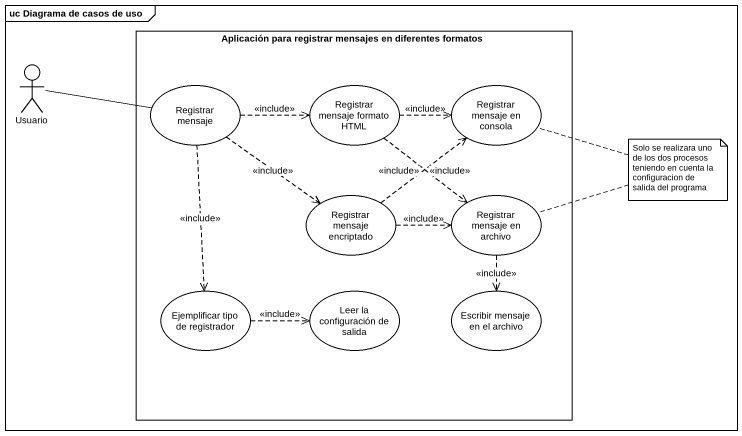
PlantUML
@startuml
mainframe uc Diagrama de casos de uso
rectangle "Aplicación para registrar mensajes en diferentes formatos" as Aplicación_para_registrar {
  usecase "Registrar mensaje" as Registrar_mensaje
  usecase "Registrar mensaje formato HTML" as Registrar_mensaje_formato
  usecase "Registrar mensaje en consola" as Registrar_mensaje_en_consola
  usecase "Registrar mensaje encriptado" as Registrar_mensaje_encriptado
  usecase "Registrar mensaje en archivo" as Registrar_mensaje_en_archivo
  usecase "Ejemplificar tipo de registrador" as Ejemplificar_tipo_de
  usecase "Leer la configuración de salida" as Leer_la_configuración_de
  usecase "Escribir mensaje en el archivo" as Escribir_mensaje_en_el
}
actor Usuario
Usuario -right- Registrar_mensaje
Registrar_mensaje .right.> Registrar_mensaje_formato : <<include>>
Registrar_mensaje ..> Registrar_mensaje_encriptado : <<include>>
Registrar_mensaje ..> Ejemplificar_tipo_de : <<include>>
Registrar_mensaje_formato .right.> Registrar_mensaje_en_consola : <<include>>
Registrar_mensaje_formato ..> Registrar_mensaje_en_archivo : <<include>>
Registrar_mensaje_encriptado .up.> Registrar_mensaje_en_consola : <<include>>
Registrar_mensaje_encriptado .right.> Registrar_mensaje_en_archivo : <<include>>
Registrar_mensaje_en_archivo ..> Escribir_mensaje_en_el : <<include>>
Ejemplificar_tipo_de .right.> Leer_la_configuración_de : <<include>>
note as N1
  Solo se realizara uno de los dos procesos teniendo en cuenta la configuracion de salida del programa
end note
N1 .. Registrar_mensaje_en_consola
N1 .. Registrar_mensaje_en_archivo
@enduml
